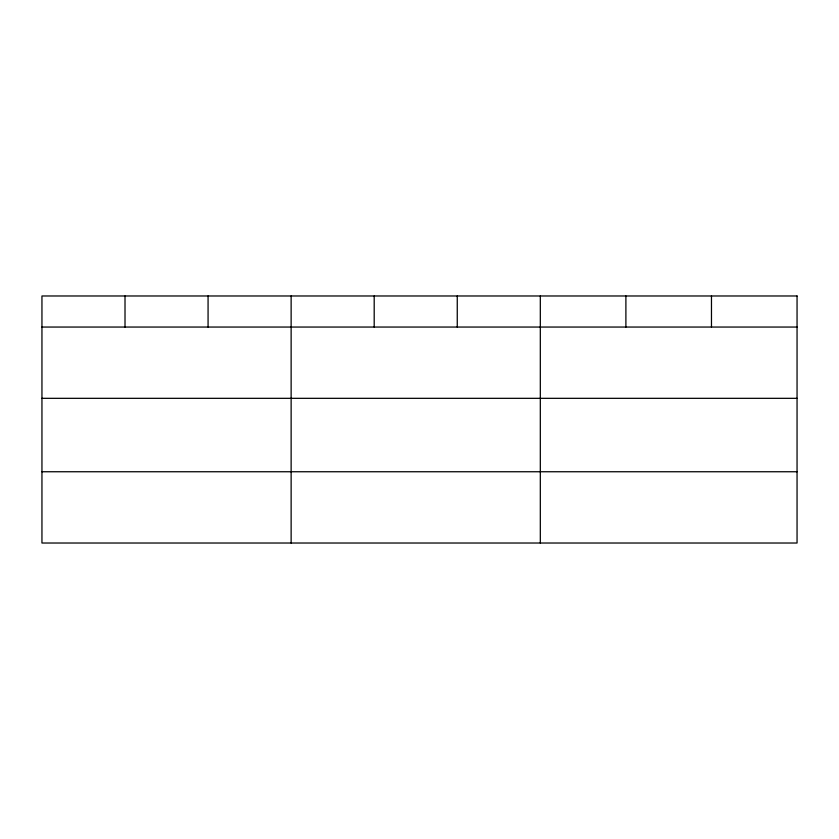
<?xml version="1.0" encoding="UTF-8"?>
<svg xmlns="http://www.w3.org/2000/svg" width="839" height="839" viewBox="0 0 839 839"><rect width="100%" height="100%" fill="white"/><g stroke="black" fill="none" stroke-linecap="round" stroke-linejoin="round"><path stroke-width="1.26" d="M41.95 327.053L797.05 327.053M41.95 398.326L797.05 398.326M41.95 471.749L797.05 471.749M711.472 295.978L711.472 327.053M625.894 295.978L625.894 327.053M540.316 295.978L540.316 543.022M457.255 295.978L457.255 327.053M374.194 295.978L374.194 327.053M291.133 295.978L291.133 543.022M208.072 295.978L208.072 327.053M125.011 295.978L125.011 327.053M797.05 295.978L41.95 295.978L41.95 543.022L797.05 543.022L797.05 295.978"/></g></svg>
